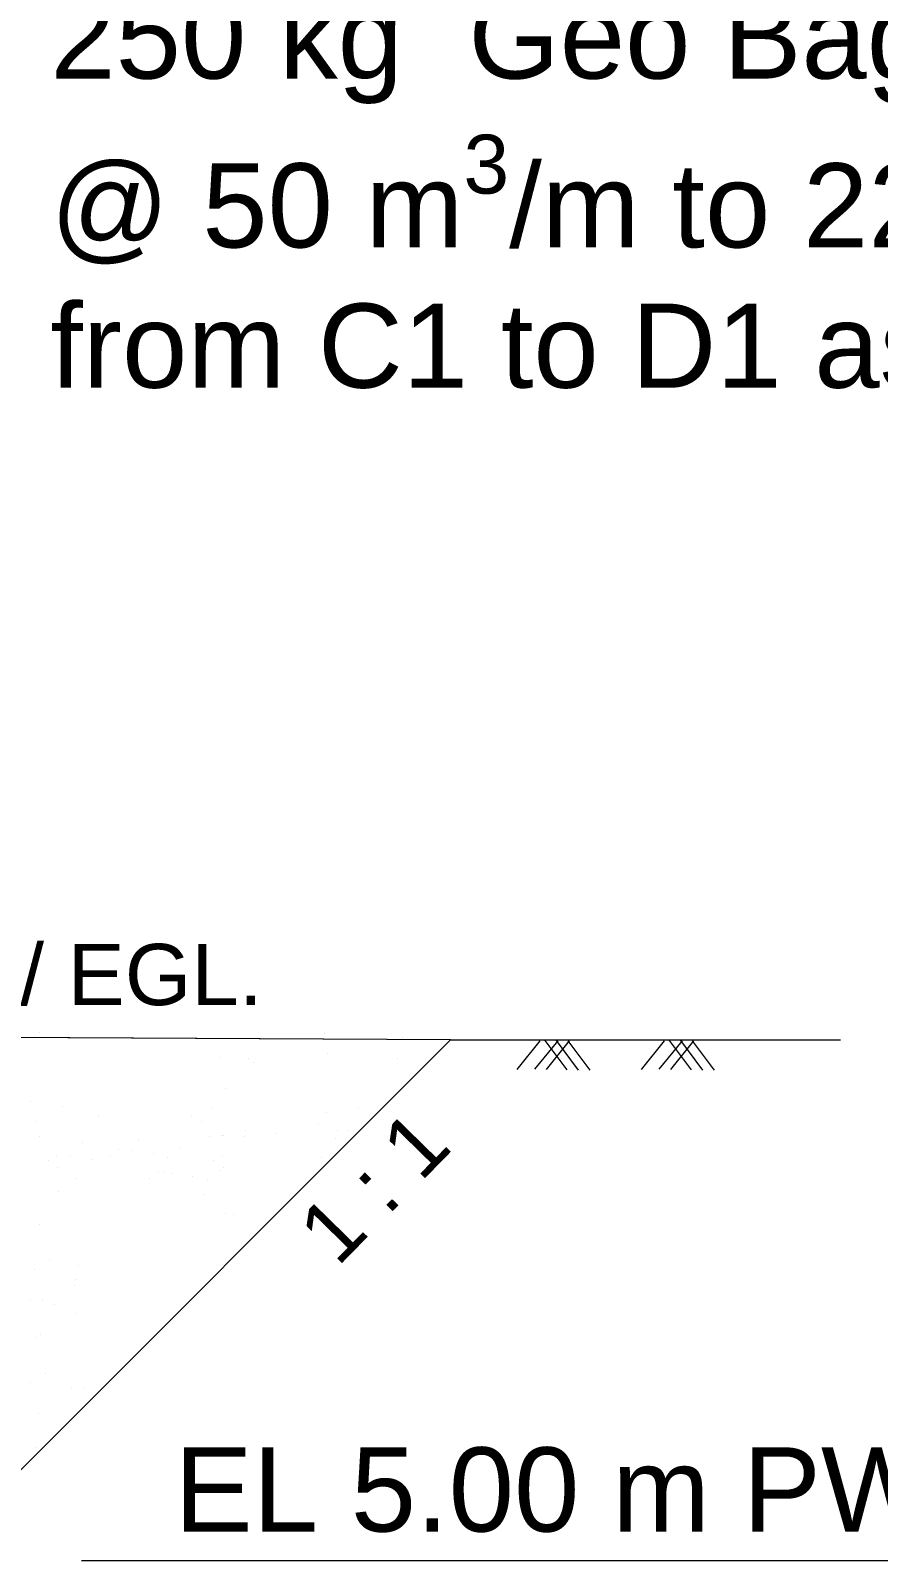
# Model space of a CAD drawing. Header units: inches. Extents: x -885 to 26362, y -28010 to 990.
# Drawn here: x 4230.3 to 4241.27, y -19528.56 to -19508.77 of the extents above; entities that cross this region are included whole.
import ezdxf

# ---------------------------------------------------------------- set-up
doc = ezdxf.new("R2010")
doc.units = ezdxf.units.IN
doc.header["$MEASUREMENT"] = 0
doc.layers.add('LINE', color=7, linetype='Continuous')
doc.styles.add('Arial-200', font='arial.ttf')
doc.styles.get("Standard").update_dxf_attribs({"font": 'arial.ttf'})

msp = doc.modelspace()

# ---------------------------------------------------------------- linework, layer by layer
at = {"layer": 'LINE', "color": 7, "lineweight": 20, "ltscale": 0.5}
for p, q in [((4230.424886, -19521.730454), (4230.424886, -19521.730454)), ((4230.424886, -19521.730454), (4230.424886, -19521.730454)), ((4234.107776, -19521.749098), (4234.107776, -19521.749098)), ((4234.107776, -19521.749098), (4234.107776, -19521.749098)), ((4235.113386, -19521.790256), (4235.113386, -19521.790256)), ((4235.113386, -19521.790256), (4235.113386, -19521.790256)), ((4235.237356, -19521.819395), (4235.237356, -19521.819395)), ((4235.237356, -19521.819395), (4235.237356, -19521.819395)), ((4229.00619, -19528.560462), (4235.739327, -19521.827325)), ((4229.00619, -19528.560462), (4235.739327, -19521.827325)), ((4234.145357, -19522.008672), (4234.145357, -19522.008672)), ((4234.145357, -19522.008672), (4234.145357, -19522.008672)), ((4235.739327, -19521.827325), (4240.785333, -19521.827325)), ((4235.739327, -19521.827325), (4240.785333, -19521.827325)), ((4236.89566, -19521.837587), (4236.596489, -19522.207756)), ((4236.89566, -19521.837587), (4236.596489, -19522.207756)), ((4237.1255, -19521.83684), (4236.826329, -19522.207009)), ((4237.1255, -19521.83684), (4236.826329, -19522.207009)), ((4237.246993, -19522.214798), (4236.96173, -19521.833808)), ((4237.246993, -19522.214798), (4236.96173, -19521.833808)), ((4237.274017, -19521.83959), (4236.974845, -19522.209759)), ((4237.274017, -19521.83959), (4236.974845, -19522.209759)), ((4237.39551, -19522.217548), (4237.110247, -19521.836558)), ((4237.39551, -19522.217548), (4237.110247, -19521.836558)), ((4237.544026, -19522.220298), (4237.258763, -19521.839307)), ((4237.544026, -19522.220298), (4237.258763, -19521.839307)), ((4238.503988, -19521.837587), (4238.204816, -19522.207756)), ((4238.503988, -19521.837587), (4238.204816, -19522.207756)), ((4238.733828, -19521.83684), (4238.434656, -19522.207009)), ((4238.733828, -19521.83684), (4238.434656, -19522.207009)), ((4238.85532, -19522.214798), (4238.570057, -19521.833808)), ((4238.85532, -19522.214798), (4238.570057, -19521.833808)), ((4238.882345, -19521.83959), (4238.583173, -19522.209759)), ((4238.882345, -19521.83959), (4238.583173, -19522.209759)), ((4239.003837, -19522.217548), (4238.718574, -19521.836558)), ((4239.003837, -19522.217548), (4238.718574, -19521.836558)), ((4239.152354, -19522.220298), (4238.867091, -19521.839307)), ((4239.152354, -19522.220298), (4238.867091, -19521.839307)), ((4232.744318, -19522.051369), (4232.744318, -19522.051369)), ((4232.744318, -19522.051369), (4232.744318, -19522.051369)), ((4233.127344, -19522.063276), (4233.127344, -19522.063276)), ((4233.127344, -19522.063276), (4233.127344, -19522.063276)), ((4233.19129, -19522.121032), (4233.19129, -19522.121032)), ((4233.19129, -19522.121032), (4233.19129, -19522.121032)), ((4235.047424, -19522.066919), (4235.047424, -19522.066919)), ((4235.047424, -19522.066919), (4235.047424, -19522.066919)), ((4232.830688, -19522.449885), (4232.830688, -19522.449885)), ((4232.830688, -19522.449885), (4232.830688, -19522.449885)), ((4230.306981, -19522.626034), (4230.306981, -19522.626034)), ((4230.306981, -19522.626034), (4230.306981, -19522.626034)), ((4230.720675, -19522.693766), (4230.720675, -19522.693766)), ((4230.720675, -19522.693766), (4230.720675, -19522.693766)), ((4232.640755, -19522.69741), (4232.640755, -19522.69741)), ((4232.640755, -19522.69741), (4232.640755, -19522.69741)), ((4234.135975, -19522.764262), (4234.135975, -19522.764262)), ((4234.135975, -19522.764262), (4234.135975, -19522.764262)), ((4234.551792, -19522.71284), (4234.551792, -19522.71284)), ((4234.551792, -19522.71284), (4234.551792, -19522.71284)), ((4230.384005, -19522.887101), (4230.384005, -19522.887101)), ((4230.384005, -19522.887101), (4230.384005, -19522.887101)), ((4231.185611, -19522.815598), (4231.185611, -19522.815598)), ((4231.185611, -19522.815598), (4231.185611, -19522.815598)), ((4232.381799, -19522.819913), (4232.381799, -19522.819913)), ((4232.381799, -19522.819913), (4232.381799, -19522.819913)), ((4232.521422, -19522.887101), (4232.521422, -19522.887101)), ((4232.521422, -19522.887101), (4232.521422, -19522.887101)), ((4233.091625, -19522.995789), (4233.091625, -19522.995789)), ((4233.091625, -19522.995789), (4233.091625, -19522.995789)), ((4234.027451, -19522.904252), (4234.027451, -19522.904252)), ((4234.027451, -19522.904252), (4234.027451, -19522.904252)), ((4234.275969, -19523.003634), (4234.275969, -19523.003634)), ((4234.275969, -19523.003634), (4234.275969, -19523.003634)), ((4234.424398, -19522.997153), (4234.424398, -19522.997153)), ((4234.424398, -19522.997153), (4234.424398, -19522.997153)), ((4230.424019, -19523.080376), (4230.424019, -19523.080376)), ((4230.424019, -19523.080376), (4230.424019, -19523.080376)), ((4230.974909, -19523.147761), (4230.974909, -19523.147761)), ((4230.974909, -19523.147761), (4230.974909, -19523.147761)), ((4231.695271, -19523.113644), (4231.695271, -19523.113644)), ((4231.695271, -19523.113644), (4231.695271, -19523.113644)), ((4232.625439, -19523.075697), (4232.625439, -19523.075697)), ((4232.625439, -19523.075697), (4232.625439, -19523.075697)), ((4232.773868, -19523.069217), (4232.773868, -19523.069217)), ((4232.773868, -19523.069217), (4232.773868, -19523.069217)), ((4232.801528, -19523.060102), (4232.801528, -19523.060102)), ((4232.801528, -19523.060102), (4232.801528, -19523.060102)), ((4233.06524, -19523.078477), (4233.06524, -19523.078477)), ((4233.06524, -19523.078477), (4233.06524, -19523.078477)), ((4233.474453, -19523.038629), (4233.474453, -19523.038629)), ((4233.474453, -19523.038629), (4233.474453, -19523.038629)), ((4234.255136, -19523.09945), (4234.255136, -19523.09945)), ((4234.255136, -19523.09945), (4234.255136, -19523.09945)), ((4230.53509, -19523.392868), (4230.53509, -19523.392868)), ((4230.53509, -19523.392868), (4230.53509, -19523.392868)), ((4230.644612, -19523.321433), (4230.644612, -19523.321433)), ((4230.644612, -19523.321433), (4230.644612, -19523.321433)), ((4230.825188, -19523.328555), (4230.825188, -19523.328555)), ((4230.825188, -19523.328555), (4230.825188, -19523.328555)), ((4231.087699, -19523.369236), (4231.087699, -19523.369236)), ((4231.087699, -19523.369236), (4231.087699, -19523.369236)), ((4231.336697, -19523.321365), (4231.336697, -19523.321365)), ((4231.336697, -19523.321365), (4231.336697, -19523.321365)), ((4231.446219, -19523.249929), (4231.446219, -19523.249929)), ((4231.446219, -19523.249929), (4231.446219, -19523.249929)), ((4231.626794, -19523.257052), (4231.626794, -19523.257052)), ((4231.626794, -19523.257052), (4231.626794, -19523.257052)), ((4231.889305, -19523.297733), (4231.889305, -19523.297733)), ((4231.889305, -19523.297733), (4231.889305, -19523.297733)), ((4232.081445, -19523.352021), (4232.081445, -19523.352021)), ((4232.081445, -19523.352021), (4232.081445, -19523.352021)), ((4232.247735, -19523.214934), (4232.247735, -19523.214934)), ((4232.247735, -19523.214934), (4232.247735, -19523.214934)), ((4232.672507, -19523.392868), (4232.672507, -19523.392868)), ((4232.672507, -19523.392868), (4232.672507, -19523.392868)), ((4232.782029, -19523.321433), (4232.782029, -19523.321433)), ((4232.782029, -19523.321433), (4232.782029, -19523.321433)), ((4234.065203, -19523.346975), (4234.065203, -19523.346975)), ((4234.065203, -19523.346975), (4234.065203, -19523.346975)), ((4230.657167, -19523.480439), (4230.657167, -19523.480439)), ((4230.657167, -19523.480439), (4230.657167, -19523.480439)), ((4231.955878, -19523.547976), (4231.955878, -19523.547976)), ((4231.955878, -19523.547976), (4231.955878, -19523.547976)), ((4232.02579, -19523.533022), (4232.02579, -19523.533022)), ((4232.02579, -19523.533022), (4232.02579, -19523.533022)), ((4232.136454, -19523.555098), (4232.136454, -19523.555098)), ((4232.136454, -19523.555098), (4232.136454, -19523.555098)), ((4232.398965, -19523.59578), (4232.398965, -19523.59578)), ((4232.398965, -19523.59578), (4232.398965, -19523.59578)), ((4232.757395, -19523.512981), (4232.757395, -19523.512981)), ((4232.757395, -19523.512981), (4232.757395, -19523.512981)), ((4232.794584, -19523.480439), (4232.794584, -19523.480439)), ((4232.794584, -19523.480439), (4232.794584, -19523.480439)), ((4230.672024, -19523.783497), (4230.672024, -19523.783497)), ((4230.672024, -19523.783497), (4230.672024, -19523.783497)), ((4230.89635, -19523.621344), (4230.89635, -19523.621344)), ((4230.89635, -19523.621344), (4230.89635, -19523.621344)), ((4231.846356, -19523.619411), (4231.846356, -19523.619411)), ((4231.846356, -19523.619411), (4231.846356, -19523.619411)), ((4232.591105, -19523.650067), (4232.591105, -19523.650067)), ((4232.591105, -19523.650067), (4232.591105, -19523.650067)), ((4232.535449, -19523.831068), (4232.535449, -19523.831068)), ((4232.535449, -19523.831068), (4232.535449, -19523.831068)), ((4233.569571, -19523.992896), (4233.569571, -19523.992896)), ((4233.569571, -19523.992896), (4233.569571, -19523.992896)), ((4232.829727, -19524.075267), (4232.829727, -19524.075267)), ((4232.829727, -19524.075267), (4232.829727, -19524.075267)), ((4232.933372, -19524.080113), (4232.933372, -19524.080113)), ((4232.933372, -19524.080113), (4232.933372, -19524.080113)), ((4230.423281, -19524.216544), (4230.423281, -19524.216544)), ((4230.423281, -19524.216544), (4230.423281, -19524.216544)), ((4230.554119, -19524.679077), (4230.554119, -19524.679077)), ((4230.554119, -19524.679077), (4230.554119, -19524.679077)), ((4230.929504, -19524.742745), (4230.929504, -19524.742745)), ((4230.929504, -19524.742745), (4230.929504, -19524.742745)), ((4230.360191, -19524.793397), (4230.360191, -19524.793397)), ((4230.360191, -19524.793397), (4230.360191, -19524.793397)), ((4230.89635, -19524.928763), (4230.89635, -19524.928763)), ((4230.89635, -19524.928763), (4230.89635, -19524.928763)), ((4230.454263, -19525.187873), (4230.454263, -19525.187873)), ((4230.454263, -19525.187873), (4230.454263, -19525.187873)), ((4230.866246, -19525.009996), (4230.866246, -19525.009996)), ((4230.866246, -19525.009996), (4230.866246, -19525.009996)), ((4230.305834, -19525.194354), (4230.305834, -19525.194354)), ((4230.305834, -19525.194354), (4230.305834, -19525.194354)), ((4230.618647, -19525.249868), (4230.618647, -19525.249868)), ((4230.618647, -19525.249868), (4230.618647, -19525.249868)), ((4230.885225, -19525.368335), (4230.885225, -19525.368335)), ((4230.885225, -19525.368335), (4230.885225, -19525.368335)), ((4230.369904, -19525.682915), (4230.369904, -19525.682915)), ((4230.369904, -19525.682915), (4230.369904, -19525.682915)), ((4230.428069, -19525.636522), (4230.428069, -19525.636522)), ((4230.428069, -19525.636522), (4230.428069, -19525.636522)), ((4230.500741, -19526.145448), (4230.500741, -19526.145448)), ((4230.500741, -19526.145448), (4230.500741, -19526.145448)), ((4230.306814, -19526.259768), (4230.306814, -19526.259768)), ((4230.306814, -19526.259768), (4230.306814, -19526.259768)), ((4230.836602, -19526.339803), (4230.836602, -19526.339803)), ((4230.836602, -19526.339803), (4230.836602, -19526.339803)), ((4230.985031, -19526.333323), (4230.985031, -19526.333323)), ((4230.985031, -19526.333323), (4230.985031, -19526.333323)), ((4230.400886, -19526.654244), (4230.400886, -19526.654244)), ((4230.400886, -19526.654244), (4230.400886, -19526.654244)), ((4230.374691, -19527.102893), (4230.374691, -19527.102893)), ((4230.374691, -19527.102893), (4230.374691, -19527.102893)), ((4230.96478, -19528.560462), (4243.862451, -19528.560462)), ((4230.96478, -19528.560462), (4243.862451, -19528.560462))]:
    msp.add_line(p, q, dxfattribs=at)
for points in [[(4235.739327, -19521.827325), (4189.526996, -19521.582716)], [(4235.739327, -19521.827325), (4195.522136, -19521.614449)]]:
    msp.add_lwpolyline(points, dxfattribs=at)

# ---------------------------------------------------------------- texts
at = {"layer": 'LINE', "color": 7, "lineweight": 20, "ltscale": 0.5, "style": 'Arial-200'}
msp.add_text('LWL / EGL.', height=0.7923753, dxfattribs=at).set_placement((4227.587251, -19521.377116))
msp.add_text('LWL / EGL.', height=0.7923753, dxfattribs=at).set_placement((4227.587251, -19521.377116))
msp.add_text('1 : 1', height=0.7923753, rotation=45.6254429, dxfattribs=at).set_placement((4234.274387, -19524.774301))
msp.add_text('1 : 1', height=0.7923753, rotation=45.6254429, dxfattribs=at).set_placement((4234.274387, -19524.774301))
at = {"layer": 'LINE', "color": 7, "lineweight": 20, "ltscale": 0.5, "char_height": 1.08842386, "attachment_point": 1}
for s, insert, width in [('\\A1;250 kg  Geo Bags to be dumped / placed \\P@ 50 {\\C0;m\\H0.7x;\\S3^ ;\\H1.429x;/m} to 22.50 {\\C0;m\\H0.7x;\\S3^ ;\\H1.429x;/m} \\Pfrom C1 to D1 as shown. ', (4230.559375, -19508.301754), 44.46503777), ('EL 5.00 m PWD', (4232.165127, -19527.09839), 37.17234402)]:
    msp.add_mtext(s, dxfattribs=dict(at, insert=insert, width=width))

doc.saveas('drawing.dxf')
